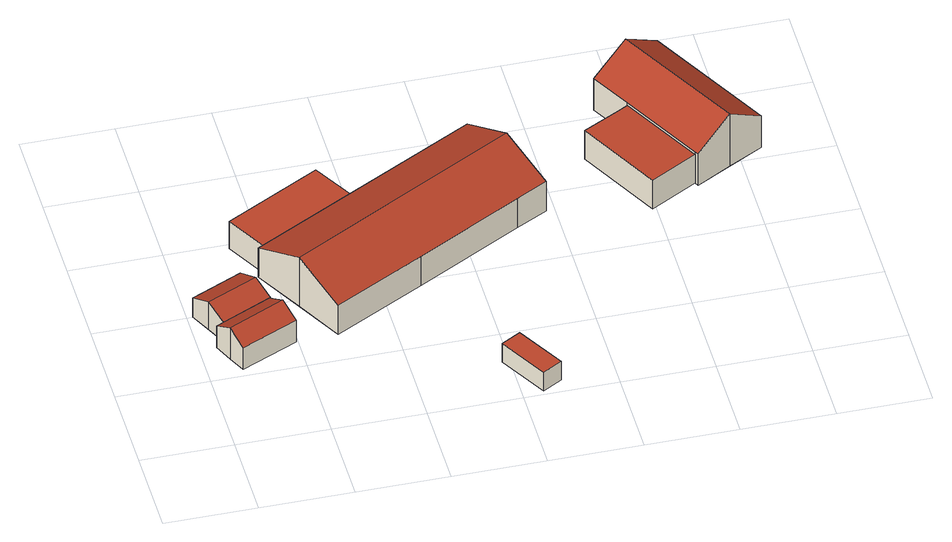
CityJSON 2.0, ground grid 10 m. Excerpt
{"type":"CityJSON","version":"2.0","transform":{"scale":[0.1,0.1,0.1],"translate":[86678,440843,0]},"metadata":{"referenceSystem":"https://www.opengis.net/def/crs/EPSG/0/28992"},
"CityObjects":{
"building1":{"type":"Building","attributes":{"TerrainHeight":-2.81,"bron_geo":"Lidar 15-30 punten - nov. 2008","bron_tex":"UltraCAM-X 10cm juni 2008","status":"1","voll_tex":"complete"},"geometry":[{"type":"MultiSurface","lod":"2","boundaries":[[[0,1,2,3,4]],[[5,6,1,0]],[[7,8,9,10,11]],[[3,10,9,4]],[[2,12,13,3]],[[1,14,11,2]],[[4,9,15,0]],[[6,7,14,1]],[[5,8,7,6]],[[0,15,8,5]]],"semantics":{"surfaces":[{"type":"RoofSurface"},{"type":"GroundSurface"},{"type":"WallSurface"}],"values":[0,0,1,2,2,2,2,2,2,2]}}]},
"building2":{"type":"Building","attributes":{"TerrainHeight":-2.8,"bron_geo":"Lidar 15-30 punten - nov. 2008","bron_tex":"UltraCAM-X 10cm juni 2008","status":"1","voll_tex":"complete"},"geometry":[{"type":"MultiSurface","lod":"2","boundaries":[[[13,12,16,17,18]],[[18,17,19,20]],[[21,22,23,11,10]],[[16,23,24,17]],[[12,11,23,16]],[[18,25,10,13]],[[19,22,21,20]],[[17,24,22,19]],[[20,21,25,18]]],"semantics":{"surfaces":[{"type":"RoofSurface"},{"type":"GroundSurface"},{"type":"WallSurface"}],"values":[0,0,1,2,2,2,2,2,2]}}]},
"building3":{"type":"Building","attributes":{"TerrainHeight":-2.88,"bron_geo":"Lidar 15-30 punten - nov. 2008","bron_tex":"UltraCAM-X 10cm juni 2008","status":"1","voll_tex":"complete"},"geometry":[{"type":"MultiSurface","lod":"2","boundaries":[[[26,27,28,29]],[[30,31,32,33]],[[28,32,31,29]],[[27,33,32,28]],[[29,31,30,26]]],"semantics":{"surfaces":[{"type":"RoofSurface"},{"type":"GroundSurface"},{"type":"WallSurface"}],"values":[0,1,2,2,2]}}]},
"building4":{"type":"Building","attributes":{"TerrainHeight":-2.8,"bron_geo":"Lidar 15-30 punten - nov. 2008","bron_tex":"UltraCAM-X 10cm juni 2008","status":"1","voll_tex":"complete"},"geometry":[{"type":"MultiSurface","lod":"2","boundaries":[[[34,35,36,37,38,39]],[[40,41,42,43,35,34]],[[44,45,46,47,48,30,33,49]],[[38,30,48,39]],[[37,27,26,38]],[[36,49,33,37]],[[35,50,49,36]],[[39,48,51,34]],[[43,44,50,35]],[[42,45,44,43]],[[41,46,45,42]],[[40,47,46,41]],[[34,51,47,40]]],"semantics":{"surfaces":[{"type":"RoofSurface"},{"type":"GroundSurface"},{"type":"WallSurface"}],"values":[0,0,1,2,2,2,2,2,2,2,2,2,2]}}]},
"building5":{"type":"Building","attributes":{"TerrainHeight":-3.01,"bron_geo":"Lidar 15-30 punten - nov. 2008","bron_tex":"UltraCAM-X 10cm juni 2008","status":"1","voll_tex":"complete"},"geometry":[{"type":"MultiSurface","lod":"2","boundaries":[[[52,53,54,55]],[[56,57,58,59]],[[54,57,56,55]],[[53,58,57,54]],[[52,59,58,53]],[[55,56,59,52]]],"semantics":{"surfaces":[{"type":"RoofSurface"},{"type":"GroundSurface"},{"type":"WallSurface"}],"values":[0,1,2,2,2,2]}}]},
"building6":{"type":"Building","attributes":{"TerrainHeight":-2.6,"bron_geo":"Lidar 15-30 punten - nov. 2008","bron_tex":"UltraCAM-X 10cm juni 2008","status":"1","voll_tex":"complete"},"geometry":[{"type":"MultiSurface","lod":"2","boundaries":[[[60,61,62,63,64]],[[65,66,67,68,69,70]],[[68,71,72,69]],[[73,74,75,76,77,78,79,80,81]],[[63,78,77,64]],[[62,79,78,63]],[[60,76,75,61]],[[64,77,76,60]],[[69,82,80,70]],[[67,74,83,68]],[[66,75,74,67]],[[65,62,61,66]],[[70,80,79,65]],[[72,81,82,69]],[[71,73,81,72]],[[68,83,73,71]]],"semantics":{"surfaces":[{"type":"RoofSurface"},{"type":"GroundSurface"},{"type":"WallSurface"}],"values":[0,0,0,1,2,2,2,2,2,2,2,2,2,2,2,2]}}]}
},
"vertices":[
[27,129,41],[89,158,41],[80,178,29],[28,154,29],[18,149,29],[36,110,29],[98,138,29],[98,138,0],[36,110,0],[18,149,0],[28,154,0],[80,178,0],[80,178,25],[28,154,25],[89,158,0],[27,129,0],
[83,179,25],[72,203,37],[17,178,37],[62,227,25],[6,201,25],[6,201,0],[62,227,0],[83,179,0],[72,203,0],[17,178,0],
[92,248,36],[197,304,36],[171,350,36],[67,294,36],[92,248,0],[67,294,0],[171,350,0],[197,304,0],
[114,191,65],[363,326,65],[335,378,39],[197,304,39],[92,248,39],[85,244,39],[142,139,39],[241,192,39],[357,255,39],[391,273,39],[391,273,0],[357,255,0],[241,192,0],[142,139,0],[85,244,0],[335,378,0],[363,326,0],[114,191,0],
[322,5,25],[343,17,25],[313,70,25],[292,58,25],[292,58,0],[313,70,0],[343,17,0],[322,5,0],
[496,250,38],[547,278,38],[499,368,38],[488,362,38],[448,341,38],[499,368,42],[547,278,42],[549,274,42],[587,295,70],[513,432,70],[475,412,42],[625,315,42],[551,453,42],[625,315,0],[549,274,0],[547,278,0],[496,250,0],[448,341,0],[488,362,0],[499,368,0],[475,412,0],[551,453,0],[513,432,0],[587,295,0]
]}
